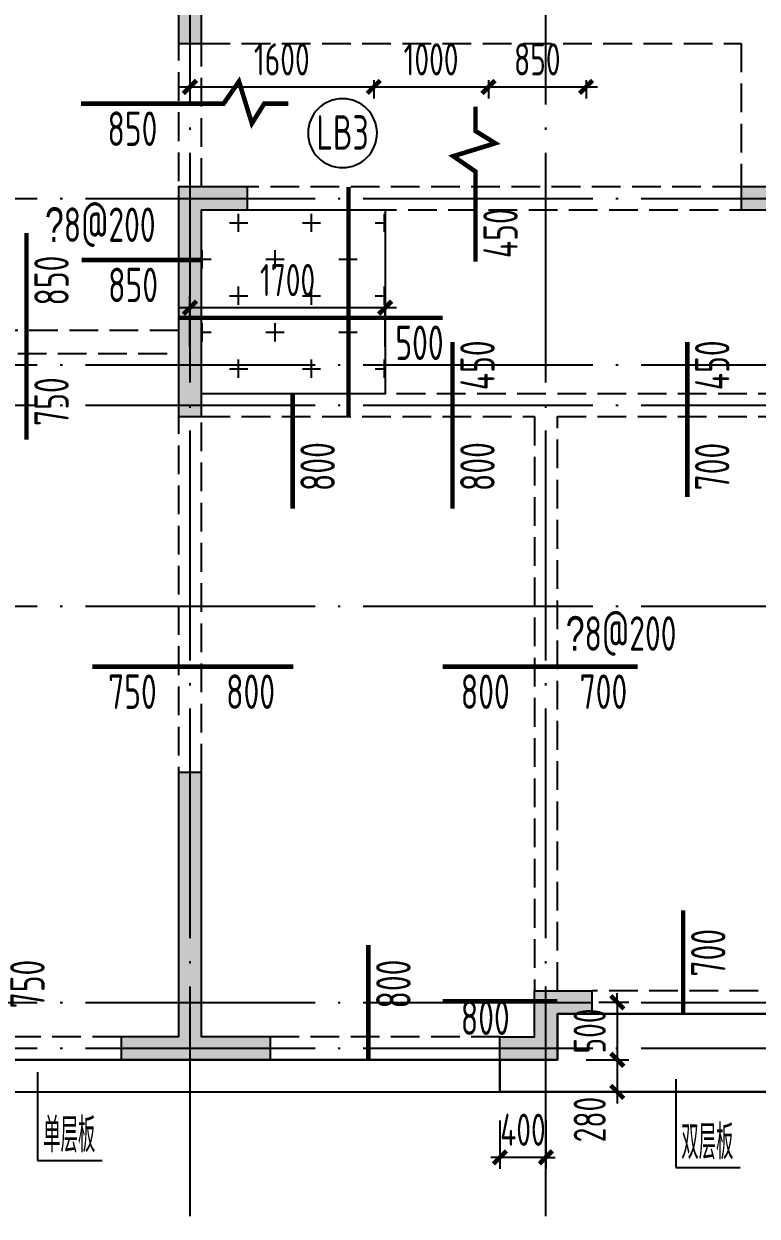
# Model space of a CAD drawing. Extents: x 154268 to 5133249, y -1832900 to 601179.
# Drawn here: x 295744 to 302131, y 580487 to 590870 of the extents above; entities that cross this region are included whole.
import ezdxf
from ezdxf.enums import TextEntityAlignment as Align

# ---------------------------------------------------------------- set-up
doc = ezdxf.new("R2010")
doc.units = 0
doc.header["$LTSCALE"] = 1000
doc.linetypes.add('DASH', pattern=[0.35, 0.25, -0.1])
doc.linetypes.add('DOTE', pattern=[2.42, 2, -0.2, 0.02, -0.2])
for name, color, linetype in [('A-ANNO-AXIS', 94, 'Continuous'), ('A-ANNO-DOTE', 15, 'DOTE'), ('DIM', 3, 'Continuous'), ('FLOOR_NUM', 7, 'Continuous'), ('HATCH', 254, 'Continuous'), ('S-BASE-SING-实线', 7, 'Continuous'), ('S-BEAM-实线', 4, 'Continuous'), ('S-FLOOR-UP-文字', 7, 'Continuous'), ('S-FLOOR-UP-标注', 3, 'Continuous'), ('S-FLOOR-UP-钢筋', 13, 'Continuous'), ('S-FLOOR-说明', 7, 'Continuous'), ('S-WALL-砼墙', 60, 'Continuous'), ('WCOL', 7, 'Continuous'), ('卫生间边线', 2, 'Continuous')]:
    doc.layers.add(name, color=color, linetype=linetype)
doc.styles.add('DIM_FONT', font='SIMPLEX', dxfattribs={"width": 0.7, "bigfont": 'GBCBIG'})
doc.styles.add('TSSD_Dimension', font='tssdeng.shx', dxfattribs={"width": 0.7, "bigfont": 'Hztxt.shx'})
doc.styles.add('TSSD_Label', font='tssdeng.shx', dxfattribs={"width": 0.7, "bigfont": 'hztxt.shx'})
doc.styles.add('TSSD_Num', font='tssdeng.shx', dxfattribs={"width": 0.7, "bigfont": 'Hztxt.shx'})
doc.dimstyles.get("Standard").update_dxf_attribs({"dimtxt": 300, "dimasz": 100, "dimexe": 100, "dimexo": 250, "dimgap": 100, "dimtad": 1, "dimdec": 0, "dimzin": 0, "dimdsep": 46, "dimtxsty": 'TSSD_Dimension', "dimblk": 'ARCHTICK', "dimblk1": 'ARCHTICK', "dimblk2": 'ARCHTICK', "dimcen": 0, "dimdle": 100, "dimclrt": 7, "dimadec": 0, "dimazin": 0, "dimtfac": 1, "dimtdec": 0, "dimtix": 1, "dimtmove": 2, "dimatfit": 3, "dimfxl": 1, "dimtolj": 1, "dimtzin": 0, "dimarcsym": 0})
doc.dimstyles.new('TSSD_100_100$0', dxfattribs={"dimtxt": 280, "dimasz": 80, "dimexe": 100, "dimexo": 250, "dimgap": 100, "dimtad": 1, "dimdec": 0, "dimzin": 0, "dimdsep": 46, "dimtxsty": 'TSSD_Dimension', "dimblk": 'ARCHTICK', "dimcen": 0, "dimdle": 100, "dimclrd": 3, "dimclre": 3, "dimclrt": 7, "dimadec": 0, "dimazin": 0, "dimtfac": 1, "dimtdec": 0, "dimtix": 1, "dimtmove": 2, "dimatfit": 3, "dimldrblk": 'ARCHTICK', "dimfxl": 100, "dimtolj": 1, "dimtzin": 0, "dimarcsym": 0})

# ---------------------------------------------------------------- blocks, each defined once
blk = doc.blocks.new('T4zw1')
at = {"layer": 'A-ANNO-DOTE'}
for p, q in [((1584357, -2354199), (1584357, -2338823)), ((1587457, -2354199), (1587457, -2338823)), ((1554406, -2345337), (1601542, -2345337)), ((1554406, -2346787), (1601542, -2346787)), ((1554406, -2347137), (1601542, -2347137)), ((1554406, -2348887), (1601542, -2348887)), ((1554406, -2352337), (1601542, -2352337)), ((1554406, -2352737), (1601542, -2352737))]:
    blk.add_line(p, q, dxfattribs=at)
blk = doc.blocks.new('*D4879')
at = {"layer": 'Defpoints', "color": 0, "transparency": 16777216}
for p in [(26866, 850), (27166, 850), (26866, 100)]:
    blk.add_point(p, dxfattribs=at)
at = {"layer": 'S-FLOOR-UP-标注', "color": 3, "transparency": 16777216, "insert": (27084, 559), "char_height": 300, "attachment_point": 5, "rotation": 90, "style": 'TSSD_Dimension'}
blk.add_mtext('\\A1;750', dxfattribs=at)
blk = doc.blocks.new('_None')
blk = doc.blocks.new('*D4880')
at = {"layer": 'Defpoints', "color": 0, "transparency": 16777216}
for p in [(30054, 900), (30354, 900), (30054, 100)]:
    blk.add_point(p, dxfattribs=at)
at = {"layer": 'S-FLOOR-UP-标注', "color": 3, "transparency": 16777216, "insert": (30272, 559), "char_height": 300, "attachment_point": 5, "rotation": 90, "style": 'TSSD_Dimension'}
blk.add_mtext('\\A1;800', dxfattribs=at)
blk = doc.blocks.new('*D4881')
at = {"layer": 'Defpoints', "color": 0, "transparency": 16777216}
for p in [(32796, 1200), (33096, 1200), (32796, 500)]:
    blk.add_point(p, dxfattribs=at)
at = {"layer": 'S-FLOOR-UP-标注', "color": 3, "transparency": 16777216, "insert": (33014, 832), "char_height": 300, "attachment_point": 5, "rotation": 90, "style": 'TSSD_Dimension'}
blk.add_mtext('\\A1;700', dxfattribs=at)
blk = doc.blocks.new('*D4890')
at = {"layer": 'Defpoints', "color": 0, "transparency": 16777216}
for p in [(27076, 6050), (27376, 6050), (27076, 5300)]:
    blk.add_point(p, dxfattribs=at)
at = {"layer": 'S-FLOOR-UP-标注', "color": 3, "transparency": 16777216, "insert": (27294, 5631), "char_height": 300, "attachment_point": 5, "rotation": 90, "style": 'TSSD_Dimension'}
blk.add_mtext('\\A1;750', dxfattribs=at)
blk = doc.blocks.new('*D4891')
at = {"layer": 'Defpoints', "color": 0, "transparency": 16777216}
for p in [(27076, 7100), (27376, 7100), (27076, 6250)]:
    blk.add_point(p, dxfattribs=at)
at = {"layer": 'S-FLOOR-UP-标注', "color": 3, "transparency": 16777216, "insert": (27294, 6685), "char_height": 300, "attachment_point": 5, "rotation": 90, "style": 'TSSD_Dimension'}
blk.add_mtext('\\A1;850', dxfattribs=at)
blk = doc.blocks.new('*D4903')
at = {"layer": 'Defpoints', "color": 0, "transparency": 16777216}
for p in [(27650, 3322), (28400, 3322), (27650, 3022)]:
    blk.add_point(p, dxfattribs=at)
at = {"layer": 'S-FLOOR-UP-标注', "color": 3, "transparency": 16777216, "insert": (27999, 3105), "char_height": 300, "attachment_point": 5, "style": 'TSSD_Dimension'}
blk.add_mtext('\\A1;750', dxfattribs=at)
blk = doc.blocks.new('*D4904')
at = {"layer": 'Defpoints', "color": 0, "transparency": 16777216}
for p in [(28600, 3322), (29400, 3322), (28600, 3022)]:
    blk.add_point(p, dxfattribs=at)
at = {"layer": 'S-FLOOR-UP-标注', "color": 3, "transparency": 16777216, "insert": (29028, 3105), "char_height": 300, "attachment_point": 5, "style": 'TSSD_Dimension'}
blk.add_mtext('\\A1;800', dxfattribs=at)
blk = doc.blocks.new('*D4905')
at = {"layer": 'Defpoints', "color": 0, "transparency": 16777216}
for p in [(31700, 3322), (32400, 3322), (32400, 3022)]:
    blk.add_point(p, dxfattribs=at)
at = {"layer": 'S-FLOOR-UP-标注', "color": 3, "transparency": 16777216, "insert": (32101, 3105), "char_height": 300, "attachment_point": 5, "style": 'TSSD_Dimension'}
blk.add_mtext('\\A1;700', dxfattribs=at)
blk = doc.blocks.new('*D4906')
at = {"layer": 'Defpoints', "color": 0, "transparency": 16777216}
for p in [(30700, 3322), (31500, 3322), (31500, 3022)]:
    blk.add_point(p, dxfattribs=at)
at = {"layer": 'S-FLOOR-UP-标注', "color": 3, "transparency": 16777216, "insert": (31072, 3105), "char_height": 300, "attachment_point": 5, "style": 'TSSD_Dimension'}
blk.add_mtext('\\A1;800', dxfattribs=at)
blk = doc.blocks.new('*D4929')
at = {"layer": 'Defpoints', "color": 0, "transparency": 16777216}
for p in [(30786, 5500), (30786, 4700), (31086, 4700)]:
    blk.add_point(p, dxfattribs=at)
at = {"layer": 'S-FLOOR-UP-标注', "color": 3, "transparency": 16777216, "insert": (31004, 5065), "char_height": 300, "attachment_point": 5, "rotation": 90, "style": 'TSSD_Dimension'}
blk.add_mtext('\\A1;800', dxfattribs=at)
blk = doc.blocks.new('*D4930')
at = {"layer": 'Defpoints', "color": 0, "transparency": 16777216}
for p in [(32832, 5500), (32832, 4800), (33132, 4800)]:
    blk.add_point(p, dxfattribs=at)
at = {"layer": 'S-FLOOR-UP-标注', "color": 3, "transparency": 16777216, "insert": (33049, 5065), "char_height": 300, "attachment_point": 5, "rotation": 90, "style": 'TSSD_Dimension'}
blk.add_mtext('\\A1;700', dxfattribs=at)
blk = doc.blocks.new('*D4944')
at = {"layer": 'Defpoints', "color": 0, "transparency": 16777216}
for p in [(30987, 7300), (30987, 6850), (31287, 6850)]:
    blk.add_point(p, dxfattribs=at)
at = {"layer": 'S-FLOOR-UP-标注', "color": 3, "transparency": 16777216, "insert": (31205, 7097), "char_height": 300, "attachment_point": 5, "rotation": 90, "style": 'TSSD_Dimension'}
blk.add_mtext('\\A1;450', dxfattribs=at)
blk = doc.blocks.new('*D4949')
at = {"layer": 'Defpoints', "color": 0, "transparency": 16777216}
for p in [(27550, 8225), (28400, 8225), (27550, 7925)]:
    blk.add_point(p, dxfattribs=at)
at = {"layer": 'S-FLOOR-UP-标注', "color": 3, "transparency": 16777216, "insert": (27999, 8007), "char_height": 300, "attachment_point": 5, "style": 'TSSD_Dimension'}
blk.add_mtext('\\A1;850', dxfattribs=at)
blk = doc.blocks.new('*D4955')
at = {"layer": 'Defpoints', "color": 0, "transparency": 16777216}
for p in [(27556, 6864), (28406, 6864), (27556, 6564)]:
    blk.add_point(p, dxfattribs=at)
at = {"layer": 'S-FLOOR-UP-标注', "color": 3, "transparency": 16777216, "insert": (28005, 6647), "char_height": 300, "attachment_point": 5, "style": 'TSSD_Dimension'}
blk.add_mtext('\\A1;850', dxfattribs=at)
blk = doc.blocks.new('ts_boardnum_c600x300')
at = {"color": 0, "linetype": 'ByBlock', "lineweight": -2}
blk.add_circle((0, 0), 300, dxfattribs=at)
at = {"color": 0, "linetype": 'ByBlock', "lineweight": -2, "style": 'TSSD_Num', "width": 0.7}
blk.add_attdef('A', text='', height=300, dxfattribs=at).set_placement((0, 0), align=Align.MIDDLE_CENTER)
blk = doc.blocks.new('*D4963')
at = {"layer": 'Defpoints', "color": 0, "transparency": 16777216}
for p in [(30700, 484), (31500, 484), (31500, 184)]:
    blk.add_point(p, dxfattribs=at)
at = {"layer": 'S-FLOOR-UP-标注', "color": 3, "transparency": 16777216, "insert": (31072, 266), "char_height": 300, "attachment_point": 5, "style": 'TSSD_Dimension'}
blk.add_mtext('\\A1;800', dxfattribs=at)
blk = doc.blocks.new('*D4974')
at = {"layer": 'Defpoints', "color": 0, "transparency": 16777216}
for p in [(32832, 6150), (32832, 5700), (33132, 5700)]:
    blk.add_point(p, dxfattribs=at)
at = {"layer": 'S-FLOOR-UP-标注', "color": 3, "transparency": 16777216, "insert": (33049, 5947), "char_height": 300, "attachment_point": 5, "rotation": 90, "style": 'TSSD_Dimension'}
blk.add_mtext('\\A1;450', dxfattribs=at)
blk = doc.blocks.new('*D4975')
at = {"layer": 'Defpoints', "color": 0, "transparency": 16777216}
for p in [(30786, 6150), (30786, 5700), (31086, 5700)]:
    blk.add_point(p, dxfattribs=at)
at = {"layer": 'S-FLOOR-UP-标注', "color": 3, "transparency": 16777216, "insert": (31004, 5947), "char_height": 300, "attachment_point": 5, "rotation": 90, "style": 'TSSD_Dimension'}
blk.add_mtext('\\A1;450', dxfattribs=at)
blk = doc.blocks.new('*D4909')
at = {"layer": 'Defpoints', "color": 0, "transparency": 16777216}
for p in [(30200, 6360), (30700, 6360), (30200, 6060)]:
    blk.add_point(p, dxfattribs=at)
at = {"layer": 'S-FLOOR-UP-标注', "color": 3, "transparency": 16777216, "insert": (30499, 6143), "char_height": 300, "attachment_point": 5, "style": 'TSSD_Dimension'}
blk.add_mtext('\\A1;500', dxfattribs=at)
blk = doc.blocks.new('*D4923')
at = {"layer": 'Defpoints', "color": 0, "transparency": 16777216}
for p in [(29394, 5500), (29394, 4700), (29694, 4700)]:
    blk.add_point(p, dxfattribs=at)
at = {"layer": 'S-FLOOR-UP-标注', "color": 3, "transparency": 16777216, "insert": (29612, 5065), "char_height": 300, "attachment_point": 5, "rotation": 90, "style": 'TSSD_Dimension'}
blk.add_mtext('\\A1;800', dxfattribs=at)
blk = doc.blocks.new('T4sbzpm1')
at = {"layer": 'S-BEAM-实线', "linetype": 'DASH'}
for p, q in [((28500, 8950), (28500, 7600)), ((28700, 8850), (33400, 8850)), ((28700, 7600), (28700, 8850)), ((33400, 8850), (33400, 7600)), ((33400, 7600), (29100, 7600)), ((29100, 7400), (33500, 7400)), ((28500, 6350), (22900, 6350)), ((25700, 6150), (28500, 6150)), ((33800, 5800), (28700, 5800)), ((28500, 5700), (28500, 2500)), ((28700, 5600), (31600, 5600)), ((28700, 2500), (28700, 5600)), ((31600, 5600), (31600, 600)), ((31800, 600), (31800, 5600)), ((31800, 5600), (33800, 5600)), ((33900, 600), (32100, 600)), ((32100, 400), (33900, 400)), ((28000, 200), (26000, 200)), ((31300, 200), (29300, 200)), ((26000, 0), (28000, 0)), ((29300, 0), (31300, 0))]:
    blk.add_line(p, q, dxfattribs=at)
at = {"layer": 'S-WALL-砼墙'}
for points in [[(29250, 12350), (29250, 12550), (28500, 12550), (28500, 9750), (27150, 9750), (27150, 9550), (28500, 9550), (28500, 8850), (28700, 8850), (28700, 9550), (30100, 9550), (30100, 9750), (28700, 9750), (28700, 12350)], [(29100, 7400), (29100, 7600), (28500, 7600), (28500, 5600), (28700, 5600), (28700, 7400)], [(36800, 7400), (36800, 7600), (33400, 7600), (33400, 7400), (35200, 7400), (35200, 7050), (35400, 7050), (35400, 7400)], [(28700, 2500), (28500, 2500), (28500, 200), (28000, 200), (28000, 0), (29300, 0), (29300, 200), (28700, 200)], [(31300, 0), (31300, 200), (31600, 200), (31600, 600), (32100, 600), (32100, 400), (31800, 400), (31800, 0)]]:
    blk.add_lwpolyline(points, close=True, dxfattribs=at)
blk = doc.blocks.new('_ArchTick')
at = {"color": 0, "linetype": 'ByBlock', "const_width": 0.5}
blk.add_lwpolyline([(-0.71, -0.71), (0.71, 0.71)], dxfattribs=at)
blk = doc.blocks.new('*D6001')
at = {"layer": 'Defpoints', "color": 0, "transparency": 16777216}
for p in [(28500, 8679), (30100, 8679), (30100, 8371)]:
    blk.add_point(p, dxfattribs=at)
at = {"layer": 'DIM', "color": 3, "lineweight": -2, "transparency": 16777216}
for p, q in [((28500, 8429), (28500, 8271)), ((30100, 8429), (30100, 8271)), ((28400, 8371), (30200, 8371))]:
    blk.add_line(p, q, dxfattribs=at)
at = {"layer": 'DIM', "color": 3, "lineweight": -2, "transparency": 16777216, "xscale": 80, "yscale": 80, "zscale": 80, "rotation": 180}
blk.add_blockref('_ArchTick', (28500, 8371), dxfattribs=at)
at = {"layer": 'DIM', "color": 3, "lineweight": -2, "transparency": 16777216, "xscale": 80, "yscale": 80, "zscale": 80}
blk.add_blockref('_ArchTick', (30100, 8371), dxfattribs=at)
at = {"layer": 'DIM', "color": 7, "transparency": 16777216, "insert": (29300, 8611), "char_height": 280, "attachment_point": 5, "style": 'TSSD_Dimension'}
blk.add_mtext('\\A1;1600', dxfattribs=at)
blk = doc.blocks.new('*D6002')
at = {"layer": 'Defpoints', "color": 0, "transparency": 16777216}
for p in [(30100, 8679), (31100, 8679), (31100, 8371)]:
    blk.add_point(p, dxfattribs=at)
at = {"layer": 'DIM', "color": 3, "lineweight": -2, "transparency": 16777216}
for p, q in [((30100, 8429), (30100, 8271)), ((31100, 8429), (31100, 8271)), ((30000, 8371), (31200, 8371))]:
    blk.add_line(p, q, dxfattribs=at)
at = {"layer": 'DIM', "color": 3, "lineweight": -2, "transparency": 16777216, "xscale": 80, "yscale": 80, "zscale": 80, "rotation": 180}
blk.add_blockref('_ArchTick', (30100, 8371), dxfattribs=at)
at = {"layer": 'DIM', "color": 3, "lineweight": -2, "transparency": 16777216, "xscale": 80, "yscale": 80, "zscale": 80}
blk.add_blockref('_ArchTick', (31100, 8371), dxfattribs=at)
at = {"layer": 'DIM', "color": 7, "transparency": 16777216, "insert": (30600, 8611), "char_height": 280, "attachment_point": 5, "style": 'TSSD_Dimension'}
blk.add_mtext('\\A1;1000', dxfattribs=at)
blk = doc.blocks.new('*D6003')
at = {"layer": 'Defpoints', "color": 0, "transparency": 16777216}
for p in [(31100, 8679), (31950, 8679), (31950, 8371)]:
    blk.add_point(p, dxfattribs=at)
at = {"layer": 'DIM', "color": 3, "lineweight": -2, "transparency": 16777216}
for p, q in [((31100, 8429), (31100, 8271)), ((31950, 8429), (31950, 8271)), ((31000, 8371), (32050, 8371))]:
    blk.add_line(p, q, dxfattribs=at)
at = {"layer": 'DIM', "color": 3, "lineweight": -2, "transparency": 16777216, "xscale": 80, "yscale": 80, "zscale": 80, "rotation": 180}
blk.add_blockref('_ArchTick', (31100, 8371), dxfattribs=at)
at = {"layer": 'DIM', "color": 3, "lineweight": -2, "transparency": 16777216, "xscale": 80, "yscale": 80, "zscale": 80}
blk.add_blockref('_ArchTick', (31950, 8371), dxfattribs=at)
at = {"layer": 'DIM', "color": 7, "transparency": 16777216, "insert": (31525, 8611), "char_height": 280, "attachment_point": 5, "style": 'TSSD_Dimension'}
blk.add_mtext('\\A1;850', dxfattribs=at)
blk = doc.blocks.new('*D381')
at = {"layer": 'Defpoints', "color": 0, "transparency": 16777216}
for p in [(30200, -5901), (28500, -6491), (30200, -6491)]:
    blk.add_point(p, dxfattribs=at)
at = {"layer": 'DIM', "color": 3, "lineweight": -2, "transparency": 16777216}
for p, q in [((28500, -6241), (28500, -5801)), ((30200, -6241), (30200, -5801)), ((28400, -5901), (30300, -5901))]:
    blk.add_line(p, q, dxfattribs=at)
at = {"layer": 'DIM', "color": 3, "lineweight": -2, "transparency": 16777216, "xscale": 80, "yscale": 80, "zscale": 80, "rotation": 180}
blk.add_blockref('_ArchTick', (28500, -5901), dxfattribs=at)
at = {"layer": 'DIM', "color": 3, "lineweight": -2, "transparency": 16777216, "xscale": 80, "yscale": 80, "zscale": 80}
blk.add_blockref('_ArchTick', (30200, -5901), dxfattribs=at)
at = {"layer": 'DIM', "color": 7, "transparency": 16777216, "insert": (29350, -5661), "char_height": 280, "attachment_point": 5, "style": 'TSSD_Dimension'}
blk.add_mtext('\\A1;1700', dxfattribs=at)
blk = doc.blocks.new('*D4724')
at = {"layer": 'Defpoints', "color": 0, "transparency": 16777216}
for p in [(31800, 0), (31894, -280), (32322, -280)]:
    blk.add_point(p, dxfattribs=at)
at = {"layer": 'DIM', "color": 3, "lineweight": -2, "transparency": 16777216}
for p, q in [((32050, 0), (32422, 0)), ((32322, 100), (32322, -380)), ((32144, -280), (32422, -280))]:
    blk.add_line(p, q, dxfattribs=at)
at = {"layer": 'DIM', "color": 3, "lineweight": -2, "transparency": 16777216, "xscale": 80, "yscale": 80, "zscale": 80}
for p, rotation in [((32322, 0), 90), ((32322, -280), 270)]:
    blk.add_blockref('_ArchTick', p, dxfattribs=dict(at, rotation=rotation))
at = {"layer": 'DIM', "color": 7, "transparency": 16777216, "insert": (32082, -521), "char_height": 280, "attachment_point": 5, "rotation": 90, "style": 'TSSD_Dimension'}
blk.add_mtext('\\A1;280', dxfattribs=at)
blk = doc.blocks.new('*D4725')
at = {"layer": 'Defpoints', "color": 0, "transparency": 16777216}
for p in [(31300, -280), (31700, -280), (31300, -850)]:
    blk.add_point(p, dxfattribs=at)
at = {"layer": 'DIM', "color": 3, "lineweight": -2, "transparency": 16777216}
for p, q in [((31300, -530), (31300, -950)), ((31700, -530), (31700, -950)), ((31300, -850), (31220, -850)), ((31700, -850), (31300, -850)), ((31700, -850), (31780, -850))]:
    blk.add_line(p, q, dxfattribs=at)
at = {"layer": 'DIM', "color": 3, "lineweight": -2, "transparency": 16777216, "xscale": 80, "yscale": 80, "zscale": 80}
blk.add_blockref('_ArchTick', (31300, -850), dxfattribs=at)
at = {"layer": 'DIM', "color": 3, "lineweight": -2, "transparency": 16777216, "xscale": 80, "yscale": 80, "zscale": 80, "rotation": 180}
blk.add_blockref('_ArchTick', (31700, -850), dxfattribs=at)
at = {"layer": 'DIM', "color": 7, "transparency": 16777216, "insert": (31500, -610), "char_height": 280, "attachment_point": 5, "style": 'TSSD_Dimension'}
blk.add_mtext('\\A1;400', dxfattribs=at)
blk = doc.blocks.new('*D4743')
at = {"layer": 'Defpoints', "color": 0, "transparency": 16777216}
for p in [(31912, 500), (31800, 0), (32322, 0)]:
    blk.add_point(p, dxfattribs=at)
at = {"layer": 'DIM', "color": 3, "lineweight": -2, "transparency": 16777216}
for p, q in [((32322, 500), (32322, 580)), ((32162, 500), (32422, 500)), ((32322, 500), (32322, 0)), ((32050, 0), (32422, 0)), ((32322, 0), (32322, -80))]:
    blk.add_line(p, q, dxfattribs=at)
at = {"layer": 'DIM', "color": 3, "lineweight": -2, "transparency": 16777216, "xscale": 80, "yscale": 80, "zscale": 80}
for p, rotation in [((32322, 500), 270), ((32322, 0), 90)]:
    blk.add_blockref('_ArchTick', p, dxfattribs=dict(at, rotation=rotation))
at = {"layer": 'DIM', "color": 7, "transparency": 16777216, "insert": (32082, 250), "char_height": 280, "attachment_point": 5, "rotation": 90, "style": 'TSSD_Dimension'}
blk.add_mtext('\\A1;500', dxfattribs=at)
blk = doc.blocks.new('T4sbzbj')
at = {"layer": 'S-FLOOR-UP-钢筋', "color": 1, "const_width": 40}
for points in [[(27550.1, 8225), (28792.7, 8225), (28926.7, 8418.7), (29039.4, 8053.4), (29146.2, 8225), (29357.5, 8225)], [(30987, 6850), (30987, 7633.9), (30793.3, 7767.9), (31158.6, 7880.6), (30987, 7987.5), (30987, 8198.7)], [(29880.8, 7500), (29880.8, 5500)], [(27076.2, 7099.9), (27076.2, 5300.1)], [(27555.8, 6864.4), (28600, 6864.4)], [(28400, 6360.4), (30700, 6360.4)], [(30786.4, 4700.1), (30786.4, 6149.9)], [(32831.5, 4800.1), (32831.5, 6149.9)], [(29394.2, 4700.1), (29394.2, 5700)], [(27650.1, 3322.4), (29399.9, 3322.4)], [(32399.9, 3322.4), (30700.1, 3322.4)], [(32795.8, 1199.9), (32795.8, 300)], [(30054, 899.9), (30054, -100)], [(31700, 408.2), (30700.1, 408.2)]]:
    blk.add_lwpolyline(points, dxfattribs=at)
at = {"layer": 'S-FLOOR-UP-文字', "color": 1}
ref = blk.add_blockref('ts_boardnum_c600x300', (29829, 7968.7), dxfattribs=dict(at, xscale=-1))
ref.add_attrib('LB2', 'LB3', dxfattribs={"layer": 'FLOOR_NUM', "height": 300, "style": 'TSSD_Num', "width": 0.7}).set_placement((29829, 7974.7), align=Align.MIDDLE_CENTER)
at = {"layer": 'S-FLOOR-UP-文字', "color": 7, "style": 'TSSD_Label', "width": 0.7}
for p in [(27237.2, 6931.3), (31773.6, 3371.4)]:
    blk.add_text('\ue53a8@200', height=300, dxfattribs=at).set_placement(p, align=Align.BOTTOM_LEFT)
at = {"layer": 'S-FLOOR-UP-标注'}
for base, p1, p2, picture, middle in [((27550.1, 7925), (28400, 8225), (27550.1, 8225), '*D4949', (27999.4, 8007.2)), ((27555.8, 6564.4), (28405.7, 6864.4), (27555.8, 6864.4), '*D4955', (28005.1, 6646.6)), ((30200, 6060.4), (30700, 6360.4), (30200, 6360.4), '*D4909', (30499.3, 6142.6)), ((27650.1, 3022.4), (28400, 3322.4), (27650.1, 3322.4), '*D4903', (27999.4, 3104.6)), ((28600, 3022.4), (29399.9, 3322.4), (28600, 3322.4), '*D4904', (29028.3, 3104.6))]:
    dim = blk.add_linear_dim(base=base, p1=p1, p2=p2, dimstyle='Standard', override={"dimexe": 150, "dimexo": 120, "dimgap": 60, "dimblk1": 'None', "dimblk2": 'None', "dimsah": 1, "dimse1": 1, "dimse2": 1, "dimsd1": 1, "dimsd2": 1, "dimclrd": 256, "dimclre": 256, "dimclrt": 3}, dxfattribs=at)
    dim.commit()
    dim.dimension.update_dxf_attribs({"geometry": picture, "text_midpoint": middle, "dimtype": 128})
for base, p1, p2, angle, picture, middle in [((31287, 6850.1), (30987, 7300), (30987, 6850.1), 90, '*D4944', (31204.8, 7097)), ((27376.2, 7099.9), (27076.2, 6250), (27076.2, 7099.9), 270, '*D4891', (27294, 6684.5)), ((31086.4, 5700), (30786.4, 6149.9), (30786.4, 5700), 90, '*D4975', (31004.2, 5946.9)), ((33131.5, 5700), (32831.5, 6149.9), (32831.5, 5700), 90, '*D4974', (33049.4, 5946.9)), ((27376.2, 6050), (27076.2, 5300.1), (27076.2, 6050), 270, '*D4890', (27294, 5630.8)), ((29694.2, 4700.1), (29394.2, 5500), (29394.2, 4700.1), 90, '*D4923', (29612, 5065.5)), ((31086.4, 4700.1), (30786.4, 5500), (30786.4, 4700.1), 90, '*D4929', (31004.2, 5065.5)), ((33131.5, 4800.1), (32831.5, 5500), (32831.5, 4800.1), 90, '*D4930', (33049.4, 5065.5)), ((31500, 3022.4), (30700.1, 3322.4), (31500, 3322.4), 180, '*D4906', (31071.7, 3104.6)), ((32399.9, 3022.4), (31700, 3322.4), (32399.9, 3322.4), 180, '*D4905', (32100.6, 3104.6)), ((33095.8, 1199.9), (32795.8, 500), (32795.8, 1199.9), 270, '*D4881', (33013.6, 832)), ((27166.4, 849.9), (26866.4, 100), (26866.4, 849.9), 270, '*D4879', (27084.3, 559.4)), ((30354, 899.9), (30054, 100), (30054, 899.9), 270, '*D4880', (30271.8, 559.4)), ((31500, 184.2), (30700.1, 484.2), (31500, 484.2), 180, '*D4963', (31071.7, 266.3))]:
    dim = blk.add_linear_dim(base=base, p1=p1, p2=p2, angle=angle, dimstyle='Standard', override={"dimexe": 150, "dimexo": 120, "dimgap": 60, "dimblk1": 'None', "dimblk2": 'None', "dimsah": 1, "dimse1": 1, "dimse2": 1, "dimsd1": 1, "dimsd2": 1, "dimclrd": 256, "dimclre": 256, "dimclrt": 3}, dxfattribs=at)
    dim.commit()
    dim.dimension.update_dxf_attribs({"geometry": picture, "text_midpoint": middle, "dimtype": 128})
blk = doc.blocks.new('T4bzdk1')
at = {"layer": 'DIM'}
for base, p1, p2, picture, middle in [((30100, 8370.5), (28500, 8679.3), (30100, 8679.3), '*D6001', (29300, 8610.5)), ((31100, 8370.5), (30100, 8679.3), (31100, 8679.3), '*D6002', (30600, 8610.5)), ((31950, 8370.5), (31100, 8679.3), (31950, 8679.3), '*D6003', (31525, 8610.5))]:
    dim = blk.add_linear_dim(base=base, p1=p1, p2=p2, angle=180, dimstyle='TSSD_100_100$0', dxfattribs=at)
    dim.commit()
    dim.dimension.update_dxf_attribs({"geometry": picture, "text_midpoint": middle})
blk = doc.blocks.new('2t4wsj1')
at = {"layer": '卫生间边线'}
h = blk.add_hatch(dxfattribs=at)
h.set_pattern_fill('CROSS', color=253, scale=50)
h.set_pattern_definition([(0, (-4095395.14, 1870566.54), (317.5, 317.5), [158.75, -476.25]), (90, (-4095315.76, 1870487.16), (-317.5, 317.5), [158.75, -476.25])])
h.paths.add_polyline_path([(28600, -5050), (30200, -5050), (30200, -6650), (28600, -6650)])
blk.add_lwpolyline([(28600, -5050), (30200, -5050), (30200, -6650), (28600, -6650)], close=True, dxfattribs=at)
at = {"layer": 'DIM'}
dim = blk.add_linear_dim(base=(30200, -5901.3), p1=(28500, -6490.9), p2=(30200, -6490.9), dimstyle='TSSD_100_100$0', dxfattribs=at)
dim.commit()
dim.dimension.update_dxf_attribs({"geometry": '*D381', "text_midpoint": (29350, -5661.3)})
blk = doc.blocks.new('2T4bx')
at = {"color": 1}
blk.add_lwpolyline([(25500, 0), (31800, 0), (31800, 400), (34500, 400), (34500, 5600), (36100, 5600), (36100, 400), (38800, 400), (38800, 0), (45600, 0), (45600, 4160), (45810, 4160), (45810, 6100), (45600, 6100), (45600, 12550), (28500, 12550), (28500, 9750), (23550, 9750)], dxfattribs=at)
at = {"color": 2}
for points in [[(34500, 400), (34500, -280), (31300, -280), (31300, 0), (31800, 0), (31800, 400)], [(34500, 400), (34500, -280), (31300, -280), (31300, 0), (31800, 0), (31800, 400)], [(25200, -280), (31300, -280), (31300, 0), (25200, 0)]]:
    blk.add_lwpolyline(points, close=True, dxfattribs=at)
blk.add_lwpolyline([(31300, -280), (38500, -280), (38500, 0), (38800, 0), (38800, 400), (31800, 400), (31800, 0), (31300, 0), (31300, -280), (31300, -280), (31300, -280)], dxfattribs=at)
at = {"layer": 'S-BASE-SING-实线', "color": 3}
for p, q in [((27273.2, -109.3), (27273.2, -877.3)), ((32830.9, -170.6), (32830.9, -938.6)), ((27273.2, -877.3), (27835.7, -877.3)), ((32830.9, -938.6), (33393.4, -938.6))]:
    blk.add_line(p, q, dxfattribs=at)
at = {"layer": 'S-FLOOR-说明', "style": 'DIM_FONT', "width": 0.7}
for s, p in [('单层板', (27548.7, -805.8)), ('双层板', (33106.4, -867.2))]:
    blk.add_text(s, height=300, dxfattribs=at).set_placement(p, align=Align.CENTER)
at = {"layer": 'DIM'}
dim = blk.add_linear_dim(base=(32322.3, 0), p1=(31912, 500), p2=(31800, 0), angle=90, dimstyle='TSSD_100_100$0', dxfattribs=at)
dim.commit()
dim.dimension.update_dxf_attribs({"geometry": '*D4743', "text_midpoint": (32082.3, 250)})
dim = blk.add_linear_dim(base=(32322.3, -280), p1=(31800, 0), p2=(31893.7, -280), angle=90, dimstyle='TSSD_100_100$0', dxfattribs=at)
dim.commit()
dim.dimension.update_dxf_attribs({"geometry": '*D4724', "text_midpoint": (32082.3, -520.9), "dimtype": 128})
dim = blk.add_linear_dim(base=(31300, -850), p1=(31700, -280), p2=(31300, -280), dimstyle='TSSD_100_100$0', dxfattribs=at)
dim.commit()
dim.dimension.update_dxf_attribs({"geometry": '*D4725', "text_midpoint": (31500, -610)})

msp = doc.modelspace()

# ---------------------------------------------------------------- hatches: boundary and pattern name
at = {"layer": 'HATCH'}
h = msp.add_hatch(dxfattribs=at)
h.set_pattern_fill('ARMORED', color=256, scale=30, style=0)
h.set_pattern_definition([(50, (-2974177.58, 2523296.48), (215.178055, -18.8256405), [22.5, -247.5]), (355, (-2974177.58, 2523296.48), (-41.6254, 225.65764), [18, -198]), (100.4514, (-2974159.64, 2523294.9), (173.552815, 206.831863), [19.122057, -210.342634]), (46.1842, (-2974177.58, 2523356.48), (320.172315, -49.655704), [33.75, -371.25]), (96.6356, (-2974150.9, 2523352.34), (280.398812, 292.23536), [28.683086, -315.5139]), (351.1842, (-2974177.58, 2523356.48), (280.398584, 292.23558), [27, -297]), (21, (-2974147.58, 2523341.48), (179.072116, -120.785667), [22.5, -247.5]), (326, (-2974147.58, 2523341.48), (72.9946, 217.545014), [18, -198]), (71.4514, (-2974132.65, 2523331.41), (252.066789, 96.759149), [19.122057, -210.342634]), (37.5, (-2974177.576, 2523296.48), (3.6479566, 99.8681561), [0, -195.6, 0, -201, 0, -198.75]), (7.5, (-2974177.58, 2523296.48), (78.9208612, 118.3235136), [0, -114.6, 0, -191.1, 0, -75.75]), (327.5, (-2974244.476, 2523296.48), (160.1467309, -6.7664615), [0, -75, 0, -234, 0, -310.5]), (317.5, (-2974274.48, 2523296.48), (174.955851, 30.0314947), [0, -97.5, 0, -155.4, 0, -220.5]), (45, (-2974177.58, 2523296.48), (-106.066017, 106.066017), [])])
h.paths.add_polyline_path([(294590.8, 581849.3), (294590.8, 582049.3), (294290.8, 582049.3), (294290.8, 582449.3), (293790.8, 582449.3), (293790.8, 582249.3), (294090.8, 582249.3), (294090.8, 581849.3)])
h.paths.add_polyline_path([(297290.8, 584349.3), (297090.8, 584349.3), (297090.8, 582049.3), (296590.8, 582049.3), (296590.8, 581849.3), (297890.8, 581849.3), (297890.8, 582049.3), (297290.8, 582049.3)])
h.paths.add_polyline_path([(297690.8, 589249.3), (297690.8, 589449.3), (297090.8, 589449.3), (297090.8, 587449.3), (297290.8, 587449.3), (297290.8, 589249.3)])
h.paths.add_polyline_path([(297840.8, 594199.3), (297840.8, 594399.3), (297090.8, 594399.3), (297090.8, 591599.3), (295740.8, 591599.3), (295740.8, 591399.3), (297090.8, 591399.3), (297090.8, 590699.3), (297290.8, 590699.3), (297290.8, 591399.3), (298690.8, 591399.3), (298690.8, 591599.3), (297290.8, 591599.3), (297290.8, 594199.3)])
h.paths.add_polyline_path([(302790.8, 594399.3), (301990.8, 594399.3), (301990.8, 591399.3), (302190.8, 591399.3), (302190.8, 591899.3), (302690.8, 591899.3), (302690.8, 592099.3), (302190.8, 592099.3), (302190.8, 594199.3), (302790.8, 594199.3)])
h.paths.add_polyline_path([(306740.8, 594399.3), (305940.8, 594399.3), (305940.8, 594199.3), (306540.8, 594199.3), (306540.8, 592099.3), (306140.8, 592099.3), (306140.8, 591899.3), (306740.8, 591899.3)])
h.paths.add_polyline_path([(305390.8, 589249.3), (305390.8, 589449.3), (301990.8, 589449.3), (301990.8, 589249.3), (303790.8, 589249.3), (303790.8, 588899.3), (303990.8, 588899.3), (303990.8, 589249.3)])
h.paths.add_polyline_path([(299890.8, 581849.3), (299890.8, 582049.3), (300190.8, 582049.3), (300190.8, 582449.3), (300690.8, 582449.3), (300690.8, 582249.3), (300390.8, 582249.3), (300390.8, 581849.3)])
h.paths.add_polyline_path([(302490.8, 582249.3), (302490.8, 582449.3), (302890.8, 582449.3), (302890.8, 584349.3), (303090.8, 584349.3), (303090.8, 582249.3)])
h.paths.add_polyline_path([(305290.8, 582249.3), (305290.8, 582449.3), (304890.8, 582449.3), (304890.8, 584349.3), (304690.8, 584349.3), (304690.8, 582249.3)])
h.paths.add_polyline_path([(302390.8, 587449.3), (302390.8, 587649.3), (303190.8, 587649.3), (303190.8, 587449.3), (303090.8, 587449.3), (303090.8, 586649.3), (302890.8, 586649.3), (302890.8, 587449.3)])
h.paths.add_polyline_path([(305390.8, 587449.3), (305390.8, 587649.3), (304590.8, 587649.3), (304590.8, 587449.3), (304690.8, 587449.3), (304690.8, 586649.3), (304890.8, 586649.3), (304890.8, 587449.3)])
h.paths.add_polyline_path([(307890.8, 581849.3), (307890.8, 582099.3), (307590.8, 582099.3), (307590.8, 582449.3), (307090.8, 582449.3), (307090.8, 582249.3), (307390.8, 582249.3), (307390.8, 581849.3)])
h.paths.add_polyline_path([(310690.8, 584199.3), (310490.8, 584199.3), (310490.8, 582099.3), (309890.8, 582099.3), (309890.8, 581849.3), (311090.8, 581849.3), (311090.8, 582099.3), (310690.8, 582099.3)])
h.paths.add_polyline_path([(310690.8, 589449.3), (308840.8, 589449.3), (308840.8, 589249.3), (310490.8, 589249.3), (310490.8, 587449.3), (310690.8, 587449.3)])
h.paths.add_polyline_path([(308690.8, 594149.3), (308690.8, 594399.3), (307990.8, 594399.3), (307990.8, 590899.3), (309040.8, 590899.3), (309040.8, 591099.3), (308190.8, 591099.3), (308190.8, 594149.3)])
h.paths.add_polyline_path([(311690.8, 594149.3), (311690.8, 594399.3), (310490.8, 594399.3), (310490.8, 594149.3), (310990.8, 594149.3), (310990.8, 592499.3), (311190.8, 592499.3), (311190.8, 594149.3)])
h.paths.add_polyline_path([(314190.8, 594399.3), (313190.8, 594399.3), (313190.8, 594149.3), (313940.8, 594149.3), (313940.8, 590799.3), (314190.8, 590799.3)])
h.paths.add_polyline_path([(314190.8, 588299.3), (313940.8, 588299.3), (313940.8, 587999.3), (312390.8, 587999.3), (312390.8, 587799.3), (314190.8, 587799.3)])
h.paths.add_polyline_path([(314190.8, 585899.3), (313940.8, 585899.3), (313940.8, 582099.3), (313490.8, 582099.3), (313490.8, 581849.3), (314190.8, 581849.3)])
h.paths.add_polyline_path([(291290.8, 584949.3), (291490.8, 584949.3), (291490.8, 582449.3), (291990.8, 582449.3), (291990.8, 582249.3), (290790.8, 582249.3), (290790.8, 582449.3), (291290.8, 582449.3)])
h.paths.add_polyline_path([(290490.8, 591399.3), (290490.8, 591599.3), (292290.8, 591599.3), (292290.8, 591399.3), (291490.8, 591399.3), (291490.8, 587999.3), (291290.8, 587999.3), (291290.8, 591399.3)])
h.paths.add_polyline_path([(288190.8, 581849.3), (288190.8, 582049.3), (288490.8, 582049.3), (288490.8, 582449.3), (288990.8, 582449.3), (288990.8, 582249.3), (288690.8, 582249.3), (288690.8, 581849.3)])
h.paths.add_polyline_path([(285490.8, 584349.3), (285690.8, 584349.3), (285690.8, 582049.3), (286190.8, 582049.3), (286190.8, 581849.3), (284890.8, 581849.3), (284890.8, 582049.3), (285490.8, 582049.3)])
h.paths.add_polyline_path([(285090.8, 589249.3), (285090.8, 589449.3), (285690.8, 589449.3), (285690.8, 587449.3), (285490.8, 587449.3), (285490.8, 589249.3)])
h.paths.add_polyline_path([(284940.8, 594199.3), (284940.8, 594399.3), (285690.8, 594399.3), (285690.8, 591599.3), (287040.8, 591599.3), (287040.8, 591399.3), (285690.8, 591399.3), (285690.8, 590699.3), (285490.8, 590699.3), (285490.8, 591399.3), (284090.8, 591399.3), (284090.8, 591599.3), (285490.8, 591599.3), (285490.8, 594199.3)])
h.paths.add_polyline_path([(279990.8, 594399.3), (280790.8, 594399.3), (280790.8, 591399.3), (280590.8, 591399.3), (280590.8, 591899.3), (280090.8, 591899.3), (280090.8, 592099.3), (280590.8, 592099.3), (280590.8, 594199.3), (279990.8, 594199.3)])
h.paths.add_polyline_path([(276040.8, 594399.3), (276840.8, 594399.3), (276840.8, 594199.3), (276240.8, 594199.3), (276240.8, 592099.3), (276640.8, 592099.3), (276640.8, 591899.3), (276040.8, 591899.3)])
h.paths.add_polyline_path([(277390.8, 589249.3), (277390.8, 589449.3), (280790.8, 589449.3), (280790.8, 589249.3), (278990.8, 589249.3), (278990.8, 588899.3), (278790.8, 588899.3), (278790.8, 589249.3)])
h.paths.add_polyline_path([(282890.8, 581849.3), (282890.8, 582049.3), (282590.8, 582049.3), (282590.8, 582449.3), (282090.8, 582449.3), (282090.8, 582249.3), (282390.8, 582249.3), (282390.8, 581849.3)])
h.paths.add_polyline_path([(280290.8, 582249.3), (280290.8, 582449.3), (279890.8, 582449.3), (279890.8, 584349.3), (279690.8, 584349.3), (279690.8, 582249.3)])
h.paths.add_polyline_path([(277490.8, 582249.3), (277490.8, 582449.3), (277890.8, 582449.3), (277890.8, 584349.3), (278090.8, 584349.3), (278090.8, 582249.3)])
h.paths.add_polyline_path([(280390.8, 587449.3), (280390.8, 587649.3), (279590.8, 587649.3), (279590.8, 587449.3), (279690.8, 587449.3), (279690.8, 586649.3), (279890.8, 586649.3), (279890.8, 587449.3)])
h.paths.add_polyline_path([(277390.8, 587449.3), (277390.8, 587649.3), (278190.8, 587649.3), (278190.8, 587449.3), (278090.8, 587449.3), (278090.8, 586649.3), (277890.8, 586649.3), (277890.8, 587449.3)])
h.paths.add_polyline_path([(274890.8, 581849.3), (274890.8, 582099.3), (275190.8, 582099.3), (275190.8, 582449.3), (275690.8, 582449.3), (275690.8, 582249.3), (275390.8, 582249.3), (275390.8, 581849.3)])
h.paths.add_polyline_path([(272090.8, 584199.3), (272290.8, 584199.3), (272290.8, 582099.3), (272890.8, 582099.3), (272890.8, 581849.3), (271690.8, 581849.3), (271690.8, 582099.3), (272090.8, 582099.3)])
h.paths.add_polyline_path([(272090.8, 589449.3), (273940.8, 589449.3), (273940.8, 589249.3), (272290.8, 589249.3), (272290.8, 587449.3), (272090.8, 587449.3)])
h.paths.add_polyline_path([(274090.8, 594149.3), (274090.8, 594399.3), (274790.8, 594399.3), (274790.8, 590899.3), (273740.8, 590899.3), (273740.8, 591099.3), (274590.8, 591099.3), (274590.8, 594149.3)])
h.paths.add_polyline_path([(271090.8, 594149.3), (271090.8, 594399.3), (272290.8, 594399.3), (272290.8, 594149.3), (271790.8, 594149.3), (271790.8, 592499.3), (271590.8, 592499.3), (271590.8, 594149.3)])
h.paths.add_polyline_path([(268590.8, 594399.3), (269590.8, 594399.3), (269590.8, 594149.3), (268840.8, 594149.3), (268840.8, 590799.3), (268590.8, 590799.3)])
h.paths.add_polyline_path([(268590.8, 588299.3), (268840.8, 588299.3), (268840.8, 587999.3), (270390.8, 587999.3), (270390.8, 587799.3), (268590.8, 587799.3)])
h.paths.add_polyline_path([(268590.8, 585899.3), (268840.8, 585899.3), (268840.8, 582099.3), (269290.8, 582099.3), (269290.8, 581849.3), (268590.8, 581849.3)])

# ---------------------------------------------------------------- block references
at = {"layer": 'A-ANNO-AXIS'}
msp.add_blockref('T4zw1', (-1287165.7, 2934686.2), dxfattribs=at)
at = {"layer": 'DIM'}
msp.add_blockref('T4bzdk1', (268690.8, 581949.3), dxfattribs=at)
at = {"layer": 'FLOOR_NUM'}
msp.add_blockref('T4sbzbj', (268690.8, 581949.3), dxfattribs=at)
at = {"layer": 'S-BASE-SING-实线', "color": 3}
msp.add_blockref('2T4bx', (268590.8, 581849.3), dxfattribs=at)
at = {"layer": 'S-WALL-砼墙'}
msp.add_blockref('T4sbzpm1', (268590.8, 581849.3), dxfattribs=at)
at = {"layer": 'WCOL'}
msp.add_blockref('2t4wsj1', (268690.8, 594299.3), dxfattribs=at)

doc.saveas('drawing.dxf')
